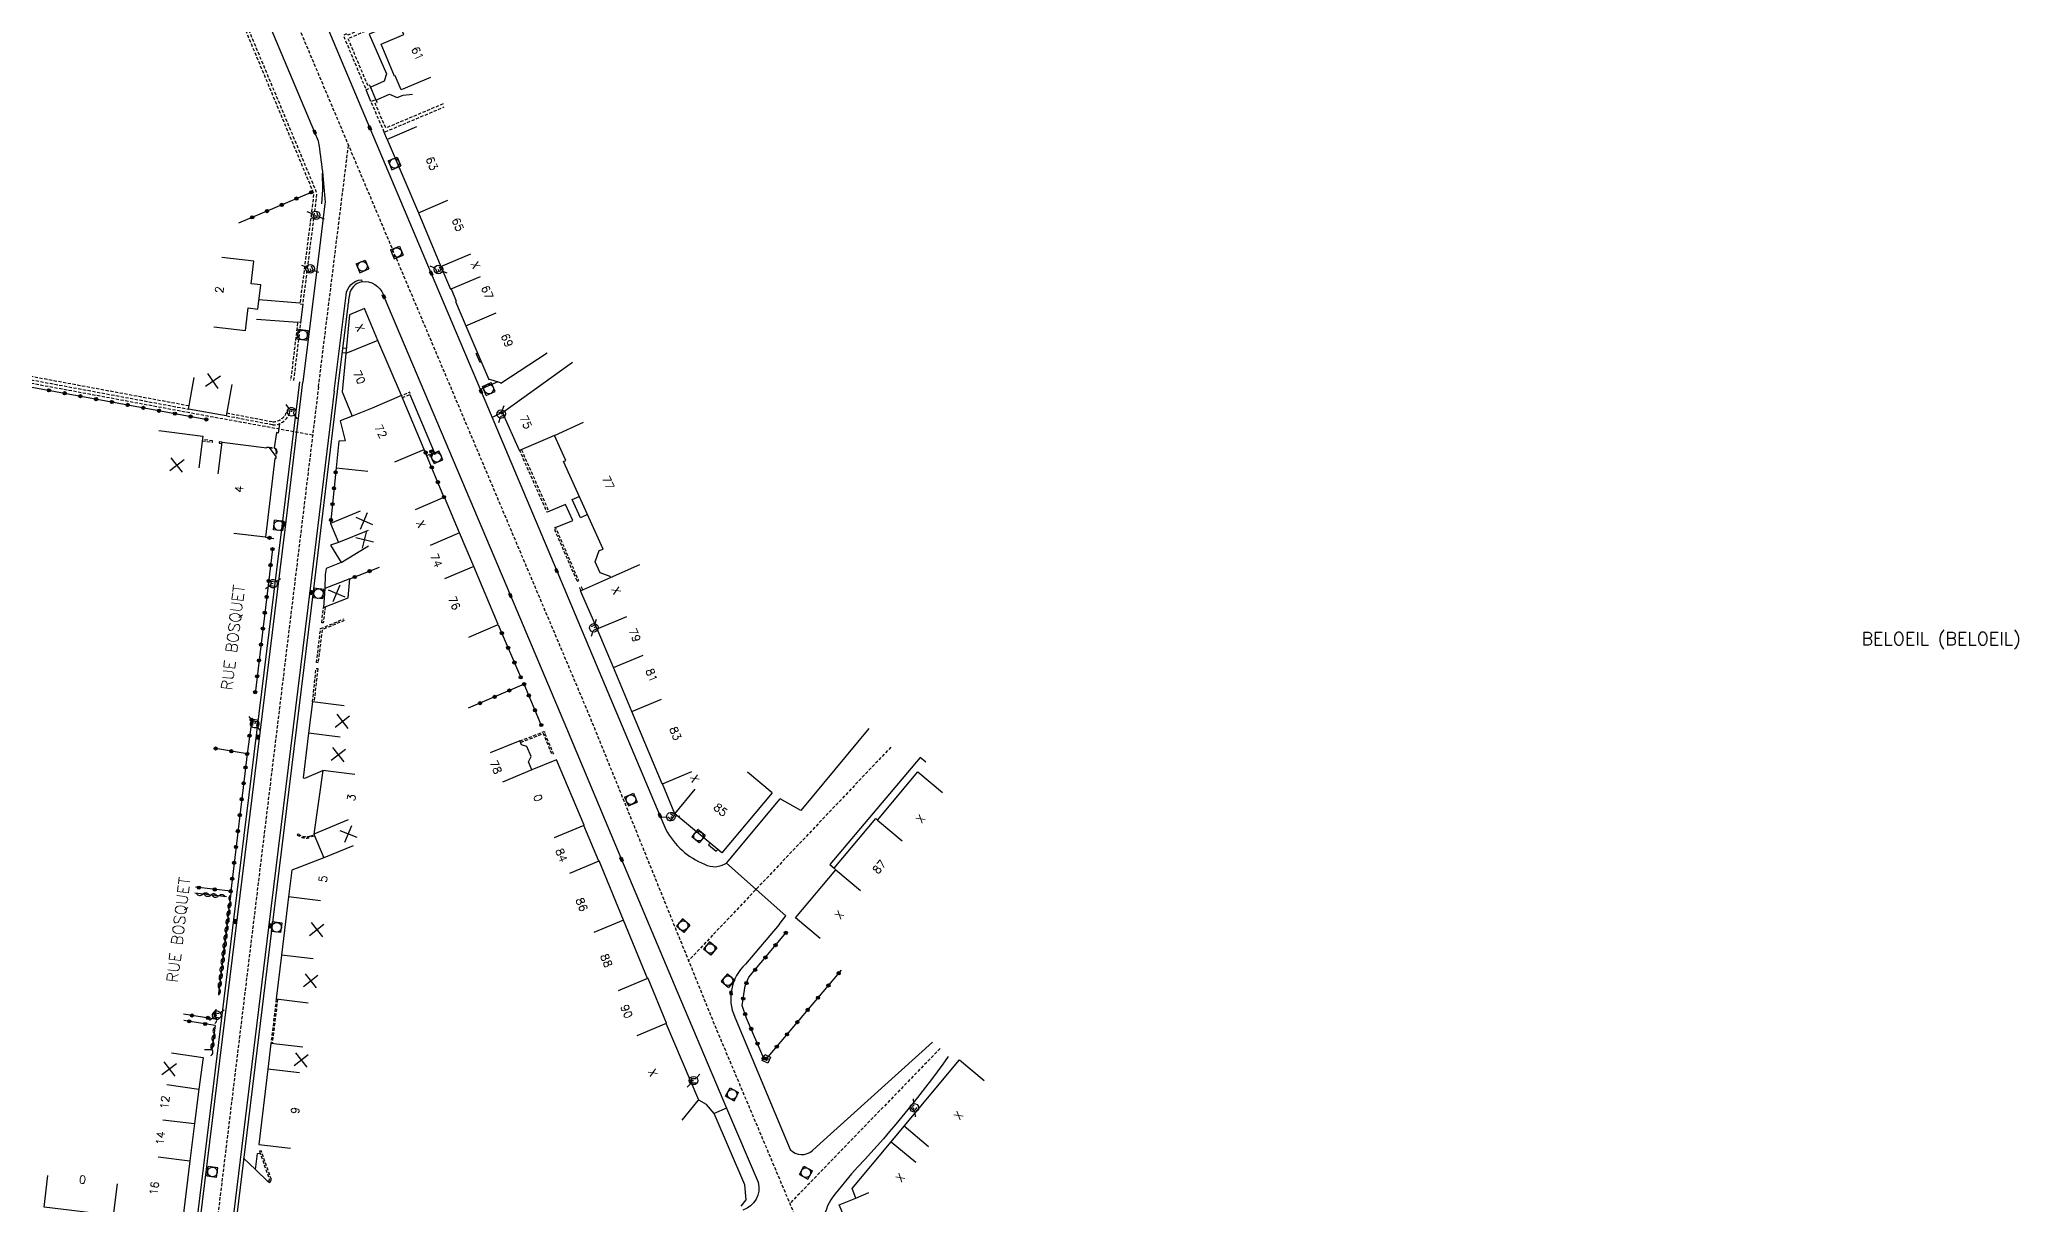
# Model space of a CAD drawing. Header units: millimetres. Extents: x 104999 to 106000, y 137000 to 138000.
# Drawn here: x 105231 to 105540.1, y 137175.5 to 137357.4 of the extents above; entities that cross this region are included whole.
import ezdxf
from ezdxf.enums import TextEntityAlignment as Align

# ---------------------------------------------------------------- set-up
doc = ezdxf.new("R2010")
doc.units = ezdxf.units.MM
doc.linetypes.add('DASHED', pattern=[0.75, 0.5, -0.25])
doc.layers.get('0').update_dxf_attribs({"linetype": 'CONTINUOUS'})
for name, color, linetype in [('W0001', 6, 'DASHED'), ('W0008', 7, 'CONTINUOUS'), ('W0100', 7, 'CONTINUOUS'), ('W0105', 7, 'CONTINUOUS'), ('W0112', 1, 'DASHED'), ('W0310', 3, 'CONTINUOUS'), ('W0322', 7, 'CONTINUOUS'), ('W0334', 7, 'CONTINUOUS'), ('W0400', 7, 'CONTINUOUS'), ('W0420', 7, 'CONTINUOUS'), ('W0471', 7, 'CONTINUOUS'), ('W0980', 7, 'CONTINUOUS'), ('W0989', 7, 'CONTINUOUS'), ('W0991', 7, 'CONTINUOUS'), ('W1102', 7, 'CONTINUOUS')]:
    doc.layers.add(name, color=color, linetype=linetype)
doc.styles.get("Standard").update_dxf_attribs({"font": 'romans.shx', "width": 0.85})

# ---------------------------------------------------------------- blocks, each defined once
blk = doc.blocks.new('t991o')
at = {"color": 0, "linetype": 'Continuous'}
for p, q in [((-1, 1), (1, -1)), ((-1, -1), (1, 1))]:
    blk.add_line(p, q, dxfattribs=at)
blk = doc.blocks.new('T471')
for p, q in [((-0.333334, 0.333334), (-0.333334, -0.333334)), ((-0.333334, 0.333334), (0.333334, 0.333334)), ((-0.333334, 0), (0, 0)), ((0.500001, 0.500001), (1.000002, 1.000002)), ((-0.500001, -0.500001), (-1.000002, -1.000002)), ((-0.333334, -0.333334), (0.333334, -0.333334))]:
    blk.add_line(p, q)
blk.add_ellipse((0, 0), major_axis=(0.471405, 0.471405), ratio=1, start_param=5.4977871438, end_param=11.780972451)
blk = doc.blocks.new('T420')
for p, q in [((0.75, 0.75), (-0.75, 0.75)), ((-0.75, 0.75), (-0.75, -0.75)), ((0.75, 0.75), (0.75, -0.75)), ((0.75, -0.75), (-0.75, -0.75))]:
    blk.add_line(p, q)
blk.add_ellipse((0, 0), major_axis=(-0.53, 0.53), ratio=1, start_param=3.926991, end_param=10.210176)
blk = doc.blocks.new('t112o')
at = {"color": 0, "linetype": 'Continuous'}
for p, q in [((-0.5, 0.5), (0.5, 0.5)), ((-0.5, -0.5), (-0.5, 0.5)), ((0.5, 0.5), (0.5, -0.5)), ((0.5, -0.5), (-0.5, -0.5))]:
    blk.add_line(p, q, dxfattribs=at)
blk = doc.blocks.new('T400')
for p, q in [((-0.15, 0.3), (0.15, 0.3)), ((-0.15, -0.25), (-0.15, 0.3)), ((-0.15, 0.15), (0.15, 0.15)), ((-0.15, 0), (0.15, 0)), ((0.15, 0.3), (0.15, -0.25)), ((-0.15, -0.15), (0.15, -0.15)), ((-0.15, -0.25), (-0.15, -0.3)), ((-0.15, -0.3), (0.15, -0.3)), ((0.15, -0.3), (0.15, -0.25))]:
    blk.add_line(p, q)
blk = doc.blocks.new('t322o')
at = {"color": 0, "linetype": 'Continuous'}
for radius in [0.25, 0.15]:
    blk.add_circle((0, 0), radius, dxfattribs=at)
blk = doc.blocks.new('t310o')
at = {"color": 0, "linetype": 'Continuous'}
for centre, start, end in [((-0.5, 0.38), 216.8699, 323.1304), ((0.5, -0.37), 36.8699, 143.1303)]:
    blk.add_arc(centre, 0.625, start, end, dxfattribs=at)

msp = doc.modelspace()

# ---------------------------------------------------------------- linework, layer by layer
at = {"layer": 'W0001'}
for p, q in [((105274.54, 137303.17), (105279.23, 137340.93)), ((105363.96, 137246.91), (105332.36, 137213.57)), ((105371.64, 137199.83), (105348.19, 137175.65))]:
    msp.add_line(p, q, dxfattribs=at)
at = {"layer": 'W0001', "flags": 128}
msp.add_lwpolyline([(105413.29, 137021.14), (105369.41, 137125.33), (105336.47, 137203.44), (105317.04, 137251.43), (105277.7, 137344.55), (105240.37, 137432.98), (105199.24, 137529.91), (105195.36, 137536.86), (105186.16, 137558.73), (105178.61, 137576.56), (105176.16, 137582.37), (105170.82, 137595.03), (105161.86, 137616.2), (105149.82, 137644.64), (105138.61, 137671.18), (105127.71, 137696.98), (105125.09, 137703.17), (105118.96, 137717.63), (105109.82, 137740.83, 0.111965), (105088.34, 137761.16, 0.111965)], format="xyb", dxfattribs=at)
for points in [[(105273.62, 137295.61), (105257.27, 137298.57), (105221.63, 137305.18), (105140.17, 137320.2), (105132.29, 137280.17), (105126, 137248.4), (105051.46, 137262.36)], [(105274.54, 137303.17), (105257.76, 137165.18), (105253.97, 137120.47), (105251.32, 137084.13), (105248.75, 137077.94), (105247.19, 137068.85)]]:
    msp.add_lwpolyline(points, dxfattribs=at)
at = {"layer": 'W0008', "flags": 128}
for points in [[(105162.17, 137564.81), (105177.48, 137561.23, -0.081263), (105181.69, 137559.59, -0.08941), (105183.17, 137557.56), (105183.21, 137557.48), (105197.22, 137524), (105211.73, 137489.92), (105220.96, 137468.15), (105235.96, 137432.85), (105250.05, 137399.5), (105264.03, 137366.44), (105273.94, 137342.96), (105274.51, 137341.57, -0.020559), (105275.57, 137331.95), (105275.55, 137331.76), (105274.7, 137324.82), (105272.11, 137303.87)], [(105270.09, 137373.14), (105282.55, 137343.58), (105292.14, 137320.88), (105299.93, 137302.44), (105311.75, 137274.43), (105317.94, 137259.82), (105327.87, 137236.2), (105328.81, 137234.05, 0.180469), (105334.86, 137228.61, 0.279208), (105338.26, 137228.8), (105338.53, 137229.11), (105346.67, 137238.84)], [(105276.97, 137302.47), (105278.85, 137317.5, -0.356074), (105281.26, 137319.89), (105281.3, 137319.55, -0.36693), (105284.67, 137317.54), (105284.75, 137317.27), (105304.52, 137270.59), (105313.27, 137249.84), (105321.89, 137229.37), (105330.54, 137208.85), (105338.42, 137190.16), (105343.22, 137178.94, -0.399333), (105340.84, 137174.61)], [(105346.52, 137219.21), (105341.26, 137213.02, 0.320436), (105339.57, 137204.74), (105348.24, 137184.05, 0.407634), (105351.69, 137183.91), (105351.71, 137183.92), (105352.91, 137185.02)], [(105372.92, 137198.59, -0.034978), (105357.8, 137180.25), (105355.24, 137177.13, 0.135908), (105353.47, 137173.14), (105353.46, 137173.1, 0.143228), (105353.48, 137171.52), (105353.51, 137171.4), (105355.12, 137167.59), (105372.24, 137126.32), (105383.94, 137098.49), (105385.95, 137093.85), (105403.45, 137052.92), (105416.49, 137022.46)]]:
    msp.add_lwpolyline(points, format="xyb", dxfattribs=at)
at = {"layer": 'W0008'}
msp.add_lwpolyline([(105276.97, 137302.47), (105273.25, 137271.68), (105266.73, 137218.74), (105260.23, 137165.38), (105259.9, 137164.87), (105255.62, 137165.49), (105255.24, 137166.17), (105261.88, 137220.35), (105269.33, 137280.88), (105272.11, 137303.87)], dxfattribs=at)
at = {"layer": 'W0008', "flags": 128}
msp.add_lwpolyline([(105370.46, 137200.83), (105352.91, 137185.02)], dxfattribs=at)
at = {"layer": 'W0100', "flags": 128}
for points in [[(105292.05, 137351.47), (105287.44, 137349.55), (105286.53, 137351.74), (105286.42, 137351.7), (105284.32, 137356.7), (105287.85, 137358.16), (105287.02, 137360.16), (105291.63, 137362.08)], [(105289.86, 137343.77), (105285.26, 137341.81), (105290.14, 137330.34), (105293.66, 137321.97), (105295.15, 137318.41), (105295.25, 137318.45), (105296.06, 137316.55), (105295.96, 137316.51), (105297.57, 137312.71), (105301.17, 137304.29), (105301.28, 137304.34), (105302.91, 137303.83), (105303, 137303.74), (105310.24, 137308.47)], [(105258.18, 137312.55), (105263.15, 137311.96), (105263.56, 137315.48), (105265.04, 137315.3), (105265.51, 137319.08), (105264.01, 137319.25), (105264.43, 137322.79), (105259.46, 137323.38)], [(105286.47, 137291.45), (105291.07, 137293.4), (105287.51, 137301.8), (105283.83, 137310.41), (105281.71, 137315.41), (105279.37, 137314.43), (105278.82, 137308.37), (105278.26, 137302.38)], [(105345.39, 137239.77), (105337.55, 137230.4), (105330.19, 137236.5), (105328.26, 137241.15), (105328.21, 137241.16), (105323.5, 137252.47), (105320.64, 137259.36), (105318.1, 137265.36), (105315.46, 137271.31), (105320.16, 137273.39), (105320.1, 137273.52), (105318.53, 137274.11), (105317.77, 137275.83), (105318.39, 137277.59), (105318.99, 137277.83), (105312.81, 137291.49), (105313.17, 137291.66), (105311.39, 137295.58), (105305.92, 137293.21), (105303.3, 137299.18), (105314.23, 137307.03)], [(105298.02, 137264.09), (105302.63, 137266.03), (105298.81, 137275.13), (105296.59, 137280.34), (105294.25, 137285.92), (105289.64, 137283.98)], [(105331.37, 137188.67), (105333.86, 137191.73), (105333.94, 137191.77), (105328.86, 137203.74), (105328.93, 137203.78), (105326.04, 137210.79), (105325.95, 137210.75), (105322.18, 137219.86), (105322.21, 137219.89), (105318.38, 137229.13), (105318.34, 137229.11), (105315.98, 137234.68), (105316.05, 137234.71), (105311.7, 137244.93), (105307.88, 137243.34), (105307.37, 137244.59), (105307.77, 137245.42), (105307.11, 137246.99), (105306.23, 137247.28), (105305.99, 137247.86), (105301.35, 137245.99)], [(105352.9, 137217.04), (105349.07, 137220.26), (105355.36, 137227.74), (105355.12, 137227.99), (105361.62, 137235.74), (105361.87, 137235.5), (105368.19, 137243.04), (105372.02, 137239.83)], [(105369.86, 137184.49), (105366.02, 137187.7), (105374.69, 137198.05), (105378.52, 137194.85)], [(105372.25, 137164.15), (105367.64, 137162.21), (105366.83, 137164.13), (105364.03, 137162.95), (105361.8, 137168.24), (105359.36, 137167.21), (105355.9, 137175.41), (105358.46, 137176.45), (105357.89, 137177.95), (105364.01, 137185.28), (105367.85, 137182.08)]]:
    msp.add_lwpolyline(points, dxfattribs=at)
at = {"layer": 'W0100'}
for points in [[(105260.99, 137303.53), (105260.09, 137298.61), (105254.21, 137299.69), (105255.11, 137304.6)], [(105278.26, 137302.38), (105279.82, 137298.59), (105277.93, 137297.86), (105278.71, 137294.74), (105277.72, 137294.69), (105277.29, 137290.53), (105282.26, 137290.01)], [(105249.61, 137296.34), (105256.47, 137295.47), (105255.83, 137290.51)], [(105258.84, 137289.58), (105259.47, 137294.54), (105266.45, 137293.65), (105266.46, 137293.76), (105266.79, 137293.73), (105267.89, 137292.28), (105267.86, 137291.95), (105267.74, 137291.96), (105266.25, 137279.67), (105261.29, 137280.27)], [(105281.07, 137283.73), (105276.44, 137281.84), (105277.65, 137278.86), (105276.44, 137278.45), (105278.09, 137275.74), (105282.36, 137278.34)], [(105278.56, 137253.35), (105273.6, 137253.96), (105272.99, 137249.08), (105272.16, 137242.12), (105272.39, 137242.07)], [(105275.23, 137243.23), (105273.81, 137233.29), (105275.35, 137229.59), (105270.38, 137227.69), (105269.87, 137223.53), (105268.75, 137214.43), (105267.94, 137207.57), (105272.91, 137206.99)], [(105272.39, 137242.07), (105275.23, 137243.23)], [(105272.07, 137200.02), (105267.11, 137200.62), (105266.63, 137196.63), (105265.21, 137184.87), (105270.18, 137184.28)]]:
    msp.add_lwpolyline(points, dxfattribs=at)
msp.add_lwpolyline([(105279.17, 137270.22), (105279.41, 137273.16), (105275.54, 137271.65), (105275.3, 137268.71)], close=True, dxfattribs=at)
msp.add_lwpolyline([(105251.57, 137199.14), (105256.52, 137198.44), (105255.82, 137193.49), (105255.16, 137188.1), (105254.45, 137182.32), (105253.29, 137172.82, -0.306034), (105252.82, 137172.51), (105242.48, 137173.74), (105231.67, 137175.06), (105232.28, 137180.02)], format="xyb", dxfattribs=at)
at = {"layer": 'W0105', "flags": 128}
for points in [[(105282.72, 137347.7), (105281.97, 137349.56)], [(105283.48, 137348.04), (105282.73, 137349.89)], [(105278.83, 137308.41), (105278.3, 137308.46), (105278.36, 137309.23), (105278.9, 137309.18)], [(105299.99, 137307.05), (105299.78, 137306.97), (105299.19, 137308.35), (105299.4, 137308.44)], [(105316.56, 137283.21), (105315.48, 137282.72), (105314.17, 137285.57), (105315.26, 137286.06)], [(105335.72, 137231.92), (105335.49, 137231.64), (105336.68, 137230.65), (105336.91, 137230.93)]]:
    msp.add_lwpolyline(points, dxfattribs=at)
at = {"layer": 'W0112', "flags": 128}
for points in [[(105250.49, 137383.97), (105250.74, 137383.37), (105251.95, 137382.57), (105253.14, 137382.78), (105273.55, 137333.92), (105273.77, 137333.34), (105273.73, 137332.68), (105271.63, 137316.15), (105272.12, 137316.08), (105274.23, 137332.64), (105274.27, 137333.42), (105274.01, 137334.11), (105253.44, 137383.35), (105252.06, 137383.1), (105251.14, 137383.7), (105250.95, 137384.16)], [(105294, 137347.35), (105285.05, 137343.57), (105283.38, 137347.44), (105283.69, 137347.58), (105283.48, 137348.04), (105282.72, 137347.7), (105284.79, 137342.92), (105294.19, 137346.88)], [(105270.69, 137304.14), (105271.78, 137313.21), (105271.29, 137313.27), (105270.19, 137304.19)], [(105287.64, 137301.49), (105288.93, 137302), (105288.8, 137302.31), (105287.52, 137301.77)], [(105291.46, 137292.46), (105292.74, 137292.99), (105292.85, 137292.71), (105291.6, 137292.14)], [(105306.24, 137293.35), (105310.51, 137283.7), (105310.5, 137283.7), (105310.24, 137283.58), (105305.97, 137293.23)], [(105315.81, 137271.46), (105315.62, 137271.89), (105315.34, 137271.76), (105315.53, 137271.34)], [(105305.99, 137247.86), (105309.82, 137249.34), (105309.97, 137248.99), (105309.91, 137248.97), (105311.23, 137245.86), (105311.02, 137245.77), (105309.68, 137248.99), (105306.09, 137247.61)]]:
    msp.add_lwpolyline(points, dxfattribs=at)
for points in [[(105282.73, 137349.89), (105282.53, 137350.35), (105282.24, 137350.22), (105279.16, 137357.56), (105283.09, 137359.24), (105282.9, 137359.7), (105279.13, 137358.09), (105279.02, 137358.32), (105278.41, 137358.06), (105281.97, 137349.56)], [(105314.93, 137272.8), (105315.19, 137272.92), (105311.59, 137281.18), (105311.32, 137281.07)]]:
    msp.add_lwpolyline(points, close=True, dxfattribs=at)
at = {"layer": 'W0112'}
for points in [[(105254.3, 137300.18), (105139.96, 137321.46), (105138.44, 137323.63), (105138.04, 137323.34), (105139.67, 137321.01), (105254.21, 137299.69)], [(105256.37, 137294.72), (105257.96, 137294.52), (105257.99, 137294.73), (105256.4, 137294.94)], [(105259.47, 137294.54), (105259.04, 137294.59), (105259.01, 137294.37), (105259.45, 137294.32)], [(105278.57, 137266.68), (105275.1, 137265.22), (105274.48, 137260.07), (105274.23, 137260.1), (105274.87, 137265.4), (105278.47, 137266.91)], [(105275.56, 137268.81), (105275.29, 137266.3), (105275.04, 137266.32), (105275.3, 137268.71)], [(105273.6, 137253.96), (105274.17, 137259.18), (105274.42, 137259.16), (105273.84, 137253.94)], [(105267.94, 137207.57), (105267.11, 137200.62)], [(105268.14, 137207.54), (105267.31, 137200.6)]]:
    msp.add_lwpolyline(points, dxfattribs=at)
for points in [[(105260.19, 137299.1), (105267.4, 137297.71, 0.358618), (105269.62, 137299.48), (105270.11, 137299.37, -0.36334), (105267.34, 137297.22), (105260.09, 137298.61)], [(105266.79, 137293.73), (105267.61, 137293.66, -0.328064), (105268.04, 137293.13), (105267.89, 137292.28)], [(105266.87, 137293.62), (105267.59, 137293.56, -0.317155), (105267.94, 137293.14), (105267.81, 137292.39)], [(105273.92, 137233.02), (105273.3, 137232.82, -0.265905), (105271.23, 137233.21), (105271.37, 137233.37, 0.26611), (105273.24, 137233.01), (105273.84, 137233.21)]]:
    msp.add_lwpolyline(points, format="xyb", dxfattribs=at)
msp.add_lwpolyline([(105266.7, 137179.03), (105266.95, 137178.91), (105267.18, 137179.37), (105265.58, 137183.87), (105265.32, 137183.78), (105266.87, 137179.38)], close=True, dxfattribs=at)
at = {"layer": 'W0310'}
for points in [[(105260.18, 137223.53), (105255.21, 137224.07)], [(105260.87, 137224.08), (105258.92, 137208.35)], [(105258.49, 137206), (105258.39, 137204.43)], [(105258.42, 137203.42), (105257.86, 137199.64), (105256.72, 137199.65)]]:
    msp.add_lwpolyline(points, dxfattribs=at)
at = {"layer": 'W0322', "flags": 128}
for points in [[(105273.4, 137333.53), (105262.02, 137328.71)], [(105294.14, 137285.97), (105291.07, 137293.4)], [(105306.13, 137257.8), (105302.66, 137265.94)], [(105306.66, 137256.73), (105297.93, 137252.98)], [(105309.35, 137250.36), (105306.66, 137256.73)], [(105344.1, 137198.3), (105341.43, 137204.59), (105340.72, 137206.56), (105341.18, 137209.61), (105341.79, 137210.96), (105347.63, 137217.98)], [(105344.51, 137198.22), (105356.23, 137212.09)]]:
    msp.add_lwpolyline(points, dxfattribs=at)
at = {"layer": 'W0322'}
for points in [[(105126.78, 137247.38), (105139.53, 137312.85), (105140.48, 137316.89), (105142.71, 137318.96), (105221.51, 137304.27), (105221.53, 137304.64), (105257.18, 137298.04)], [(105277.29, 137290.53), (105276.44, 137281.84)], [(105266.25, 137279.67), (105267.55, 137279.48)], [(105267.35, 137277.81), (105264.62, 137255.28)], [(105279.41, 137273.16), (105284.06, 137275)], [(105264.1, 137251.16), (105263.39, 137245.83), (105260.82, 137224.4)], [(105263.39, 137245.83), (105258.47, 137246.69)], [(105260.82, 137224.4), (105255.31, 137225.02)], [(105258.39, 137204.43), (105253.45, 137205.19)], [(105258.42, 137203.42), (105253.48, 137204.22)]]:
    msp.add_lwpolyline(points, dxfattribs=at)
at = {"layer": 'W0334'}
msp.add_line((105285.26, 137341.81), (105284.79, 137342.92), dxfattribs=at)
at = {"layer": 'W0334', "flags": 128}
for points in [[(105287.02, 137360.16), (105282.44, 137358.25), (105285.14, 137352.05), (105284.78, 137350.88), (105282.69, 137349.97)], [(105283.52, 137347.95), (105285.65, 137348.86), (105286.83, 137348.37), (105287.76, 137348.72), (105289.2, 137348.85)], [(105275.04, 137331.72), (105275.21, 137334), (105275.16, 137336.51)], [(105265.22, 137316.79), (105271.64, 137316.28)], [(105264.86, 137313.75), (105271.29, 137313.25)], [(105271.78, 137313.21), (105272.12, 137316.08)], [(105255.24, 137166.17), (105254.75, 137166.23), (105261.38, 137220.42), (105268.83, 137280.94), (105271.62, 137303.93)], [(105302.55, 137303.94), (105299.81, 137302.73)], [(105277.47, 137302.41), (105273.75, 137271.62), (105267.23, 137218.68), (105260.73, 137165.32), (105260.23, 137165.38)], [(105288.8, 137301.95), (105292.63, 137292.94)], [(105303.22, 137299.17), (105301.8, 137298.44)], [(105311.59, 137281.18), (105314.26, 137282.3), (105313.12, 137284.79), (105310.5, 137283.7)], [(105360.5, 137249.83), (105349.89, 137236.98), (105346.67, 137238.84)], [(105369.44, 137244.55), (105368.53, 137245.3), (105354.43, 137228.56), (105355.12, 137227.99)], [(105346.52, 137219.21), (105347.54, 137220.58), (105338.26, 137228.8)], [(105340.58, 137175.23), (105341.33, 137176.21), (105341.16, 137178.53), (105336.37, 137189.69), (105335.16, 137191.1), (105333.94, 137191.77)], [(105338.27, 137190.5), (105336.37, 137189.69)], [(105364.01, 137185.28), (105366.02, 137187.7)]]:
    msp.add_lwpolyline(points, dxfattribs=at)
msp.add_lwpolyline([(105281.3, 137319.55, 0.314946), (105279.37, 137317.53, 0.023491), (105279.09, 137315.38), (105277.47, 137302.41)], format="xyb", dxfattribs=at)
at = {"layer": 'W0334'}
for points in [[(105268.44, 137297.4), (105268.25, 137295.94), (105267.98, 137296.01), (105267.61, 137293.66)], [(105278.09, 137275.74), (105275.73, 137274.79), (105275.58, 137273.87), (105275.54, 137271.65)], [(105266.7, 137179.03), (105264.69, 137180.93), (105265.03, 137183.42), (105265.42, 137183.51)], [(105264.69, 137180.93), (105262.84, 137182.7)]]:
    msp.add_lwpolyline(points, dxfattribs=at)
at = {"layer": 'W1102'}
for p, q in [((105290.14, 137330.34), (105294.74, 137332.3)), ((105293.66, 137321.97), (105298.35, 137323.94)), ((105295.25, 137318.45), (105299.85, 137320.41)), ((105297.57, 137312.71), (105302.27, 137314.72)), ((105283.83, 137310.41), (105278.82, 137308.37)), ((105287.51, 137301.8), (105282.9, 137299.85)), ((105282.9, 137299.85), (105279.82, 137298.59)), ((105311.39, 137295.58), (105315.95, 137297.65)), ((105282.28, 137280.75), (105277.65, 137278.86)), ((105296.59, 137280.34), (105291.99, 137278.38)), ((105298.81, 137275.13), (105294.2, 137273.18)), ((105320.16, 137273.39), (105324.73, 137275.42)), ((105318.1, 137265.36), (105322.7, 137267.3)), ((105320.64, 137259.36), (105325.25, 137261.28)), ((105323.5, 137252.47), (105328.11, 137254.39)), ((105277.95, 137248.46), (105272.99, 137249.08)), ((105280.19, 137242.61), (105275.23, 137243.23)), ((105307.88, 137243.34), (105303.27, 137241.41)), ((105328.26, 137241.15), (105332.88, 137243.07)), ((105345.39, 137239.77), (105341.56, 137242.98)), ((105330.19, 137236.5), (105333.38, 137240.35)), ((105279.18, 137235.53), (105273.81, 137233.29)), ((105315.98, 137234.68), (105311.37, 137232.73)), ((105361.87, 137235.5), (105365.7, 137232.29)), ((105279.97, 137231.51), (105275.35, 137229.59)), ((105318.34, 137229.11), (105313.74, 137227.16)), ((105355.36, 137227.74), (105359.19, 137224.52)), ((105274.83, 137222.92), (105269.87, 137223.53)), ((105322.18, 137219.86), (105317.56, 137217.94)), ((105273.71, 137213.82), (105268.75, 137214.43)), ((105325.95, 137210.75), (105321.33, 137208.84)), ((105328.86, 137203.74), (105324.26, 137201.79)), ((105271.59, 137196.04), (105266.63, 137196.63)), ((105250.87, 137194.19), (105255.82, 137193.49)), ((105250.2, 137188.71), (105255.16, 137188.1)), ((105249.49, 137182.93), (105254.45, 137182.32)), ((105243.07, 137178.7), (105242.48, 137173.74)), ((105358.46, 137176.45), (105360.51, 137177.35))]:
    msp.add_line(p, q, dxfattribs=at)

# ---------------------------------------------------------------- block references
at = {"layer": 'W0112', "rotation": 154.888815723231}
msp.add_blockref('t112o', (105344.51, 137198.22), dxfattribs=at)
at = {"layer": 'W0310'}
for p, rotation in [((105256.45, 137223.93), 173.8025326159449), ((105257.7, 137223.8), 173.8025326159449), ((105258.94, 137223.66), 173.8025326159449), ((105260.72, 137222.84), 262.9425848133316), ((105260.41, 137220.36), 262.9425848133316), ((105260.56, 137221.6), 262.9425848133316), ((105259.95, 137216.64), 262.9425848133316), ((105260.1, 137217.88), 262.9425848133316), ((105260.25, 137219.12), 262.9425848133316), ((105259.64, 137214.16), 262.9425848133316), ((105259.79, 137215.4), 262.9425848133316), ((105259.18, 137210.44), 262.9425848133316), ((105259.33, 137211.68), 262.9425848133316), ((105259.49, 137212.92), 262.9425848133316), ((105259.03, 137209.2), 262.9425848133316), ((105258.41, 137204.75), 266.3513015490121), ((105258.05, 137200.94), 261.5854038677467), ((105258.23, 137202.18), 261.5854038677467), ((105257.87, 137199.71), 261.5854038677467)]:
    msp.add_blockref('t310o', p, dxfattribs=dict(at, rotation=rotation))
at = {"layer": 'W0322'}
for p, rotation in [((105268.8, 137331.58), 202.987746950697), ((105271.1, 137332.56), 202.987746950697), ((105273.4, 137333.53), 202.987746950697), ((105264.19, 137329.63), 202.987746950697), ((105266.5, 137330.61), 202.987746950697), ((105232.43, 137302.62), 349.513658724427), ((105234.88, 137302.16), 349.513658724427), ((105237.34, 137301.71), 349.513658724427), ((105239.8, 137301.25), 349.513658724427), ((105242.26, 137300.8), 349.513658724427), ((105244.72, 137300.34), 349.513658724427), ((105247.18, 137299.89), 349.513658724427), ((105249.63, 137299.43), 349.513658724427), ((105252.09, 137298.98), 349.513658724427), ((105254.55, 137298.52), 349.513658724427), ((105257.01, 137298.07), 349.513658724427), ((105291.28, 137292.9), 112.4384720792199), ((105277.22, 137289.82), 264.4208128562556), ((105292.23, 137290.59), 112.4384720792199), ((105293.19, 137288.28), 112.4384720792199), ((105276.97, 137287.33), 264.4208128562556), ((105294.14, 137285.97), 112.4384720792199), ((105276.49, 137282.35), 264.4208128562556), ((105276.73, 137284.84), 264.4208128562556), ((105266.9, 137279.58), 351.7390956593765), ((105267.35, 137277.81), 263.100749110692), ((105266.75, 137272.85), 263.100749110692), ((105267.05, 137275.33), 263.100749110692), ((105280.19, 137273.46), 21.6938103063329), ((105282.51, 137274.39), 21.6938103063329), ((105266.45, 137270.36), 263.100749110692), ((105266.15, 137267.88), 263.100749110692), ((105265.85, 137265.4), 263.100749110692), ((105303.19, 137264.7), 113.069982390673), ((105265.25, 137260.44), 263.100749110692), ((105265.55, 137262.92), 263.100749110692), ((105304.17, 137262.4), 113.069982390673), ((105264.95, 137257.96), 263.100749110692), ((105305.15, 137260.1), 113.069982390673), ((105306.13, 137257.8), 113.069982390673), ((105264.65, 137255.47), 263.100749110692), ((105302.06, 137254.75), 203.231997558204), ((105304.36, 137255.74), 203.231997558204), ((105306.66, 137256.73), 203.231997558204), ((105307.4, 137254.97), 112.888464148898), ((105264.1, 137251.16), 262.4350164374225), ((105299.77, 137253.77), 203.231997558204), ((105308.37, 137252.66), 112.888464148898), ((105263.77, 137248.68), 262.4350164374225), ((105309.35, 137250.36), 112.888464148898), ((105258.47, 137246.69), 170.0571220727369), ((105260.93, 137246.26), 170.0571220727369), ((105263.39, 137245.83), 170.0571220727369), ((105263.14, 137243.72), 263.1543757121922), ((105262.54, 137238.76), 263.1543757121922), ((105262.84, 137241.24), 263.1543757121922), ((105262.24, 137236.28), 263.1543757121922), ((105261.95, 137233.79), 263.1543757121922), ((105261.65, 137231.31), 263.1543757121922), ((105261.05, 137226.35), 263.1543757121922), ((105261.35, 137228.83), 263.1543757121922), ((105255.85, 137224.96), 173.5480025992469), ((105258.33, 137224.68), 173.5480025992469), ((105260.82, 137224.4), 173.5480025992469), ((105347.55, 137217.89), 50.27592918654341), ((105344.36, 137214.05), 50.27592918654341), ((105345.95, 137215.97), 50.27592918654341), ((105342.76, 137212.12), 50.27592918654341), ((105355.81, 137211.59), 49.806333187723), ((105341.39, 137210.06), 65.75267084541039), ((105352.58, 137207.77), 49.806333187723), ((105354.2, 137209.68), 49.806333187723), ((105254.78, 137204.99), 171.2811995750849), ((105340.89, 137207.62), 81.4252041176579), ((105341.2, 137205.22), 109.64276644123), ((105350.97, 137205.86), 49.806333187723), ((105254.36, 137204.07), 170.7702650663989), ((105256.83, 137203.67), 170.7702650663989), ((105257.25, 137204.61), 171.2811995750849), ((105342.14, 137202.9), 112.990846362642), ((105347.74, 137202.04), 49.806333187723), ((105349.35, 137203.95), 49.806333187723), ((105343.12, 137200.6), 112.990846362642), ((105346.13, 137200.13), 49.806333187723), ((105344.1, 137198.3), 112.990846362642), ((105344.51, 137198.22), 49.806333187723)]:
    msp.add_blockref('t322o', p, dxfattribs=dict(at, rotation=rotation))
at = {"layer": 'W0400'}
for p, rotation in [((105273.94, 137342.96), 24.09620336718604), ((105282.55, 137343.58), 202.916409844461), ((105292.14, 137320.88), 202.903173854335), ((105284.75, 137317.27), 21.78763309222005), ((105299.93, 137302.44), 202.873741142469), ((105292.19, 137293.13), 294.517285516496), ((105269.19, 137281.73), 352.9877501748057), ((105311.75, 137274.43), 202.957260760503), ((105273.37, 137271.08), 352.9951266501118), ((105304.52, 137270.59), 21.43818862144854), ((105265.09, 137248.48), 352.983432054106), ((105327.87, 137236.2), 203.536508668082), ((105321.89, 137229.37), 22.46985918034227), ((105261.55, 137219.69), 352.983432054106), ((105266.98, 137219.01), 352.9790206092241), ((105338.98, 137208.47), 188.9469392900793)]:
    msp.add_blockref('T400', p, dxfattribs=dict(at, rotation=rotation))
at = {"layer": 'W0420'}
for p, rotation in [((105286.41, 137338.06), 112.916409844461), ((105281.41, 137321.97), 112.81317360649), ((105286.77, 137324.14), 112.916409844461), ((105272.07, 137311.26), 262.880050590615), ((105301.13, 137302.83), 204.517285516496), ((105292.99, 137292.16), 204.517285516496), ((105268.34, 137281.49), 262.9877501748057), ((105274.54, 137270.88), 262.9951266501118), ((105323.35, 137238.71), 113.536508668082), ((105333.91, 137232.99), 319.977008479513), ((105268.01, 137218.77), 262.9790206092241), ((105331.5, 137219.02), 319.977008479513), ((105335.72, 137215.45), 319.977008479513), ((105338.51, 137210.43), 50.27592918654341), ((105339.16, 137192.67), 151.07470990462), ((105257.97, 137180.55), 262.9974751378206), ((105350.68, 137180.46), 151.07470990462)]:
    msp.add_blockref('T420', p, dxfattribs=dict(at, rotation=rotation))
at = {"layer": 'W0471'}
for p, rotation in [((105274.1, 137329.95), 112.81317360649), ((105273.25, 137321.58), 112.81317360649), ((105293.28, 137321.49), 112.80307981526), ((105270.34, 137299.27), 262.8829828716213), ((105303.09, 137298.91), 207.130715243774), ((105267.44, 137272.43), 349.8062020622435), ((105317.56, 137265.53), 207.130715243774), ((105264.58, 137250.56), 262.9834320541061), ((105329.59, 137236.03), 140.356181205943), ((105258.65, 137205.04), 351.281199575102), ((105367.62, 137190.56), 50.1213952149006)]:
    msp.add_blockref('T471', p, dxfattribs=dict(at, rotation=rotation))
msp.add_blockref('T471', (105333.13, 137194.82), dxfattribs=at)
at = {"layer": 'W0991'}
for p, rotation in [((105258.05, 137304.07), 79.66138256714154), ((105252.41, 137290.95), 82.73403605109375), ((105281.67, 137282.24), 22.17461138565078), ((105281.77, 137279.32), 31.25401935008757), ((105277.36, 137270.93), 22.1689459089929), ((105278.26, 137250.91), 352.9396323234062), ((105277.62, 137245.72), 353.1471765296819), ((105279.2, 137233.36), 22.63504939993296), ((105274.27, 137218.38), 353.008633153861), ((105273.31, 137210.41), 353.3158752243829), ((105271.83, 137198.03), 353.1246981508665), ((105251.22, 137196.64), 351.9403397018066)]:
    msp.add_blockref('t991o', p, dxfattribs=dict(at, rotation=rotation))

# ---------------------------------------------------------------- texts
at = {"layer": 'W0980'}
msp.add_text('BELOEIL (BELOEIL)', height=2, dxfattribs=at).set_placement((105528.02, 137263.7), align=Align.MIDDLE)
at = {"layer": 'W0989'}
for p in [(105261.25, 137264.01), (105252.74, 137218.34)]:
    msp.add_text('RUE BOSQUET', height=1.75, rotation=83.0658, dxfattribs=at).set_placement(p, align=Align.MIDDLE)
at = {"layer": 'W0991'}
for s, rotation, p in [('61', 295.7746, (105290.01, 137355.23)), ('63', 293.1846, (105292.26, 137338.04)), ('65', 293.1846, (105296.32, 137328.51)), ('X', 293.0298, (105299.06, 137322.16)), ('2', 83.2519, (105259.05, 137318.35)), ('67', 293.1846, (105300.91, 137317.93)), ('X', 293.0725, (105281, 137312.37)), ('69', 293.1846, (105304, 137310.43)), ('70', 292.9932, (105280.9, 137304.66)), ('75', 294.3581, (105306.93, 137297.66)), ('72', 296.4696, (105284.28, 137296.21)), ('77', 294.3581, (105319.8, 137288.2)), ('4', 83.1078, (105262.12, 137287.18)), ('X', 292.7471, (105290.54, 137281.72)), ('74', 292.8049, (105292.94, 137276.05)), ('76', 292.8049, (105295.76, 137269.41)), ('X', 293.9353, (105321.04, 137271.35)), ('79', 292.8389, (105323.95, 137264.38)), ('81', 292.8389, (105326.6, 137258.12)), ('83', 292.8389, (105330.3, 137249.03)), ('78', 292.6754, (105302.24, 137243.79)), ('X', 292.4795, (105333.3, 137241.98)), ('3', 81.8525, (105279.68, 137239.02)), ('0', 292.6698, (105308.82, 137238.97)), ('85', 320.3562, (105337.36, 137237.12)), ('X', 50.0338, (105368.6, 137235.71)), ('84', 292.5213, (105312.5, 137230.03)), ('5', 82.9103, (105275.25, 137226.32)), ('87', 50.0122, (105362.16, 137228.21)), ('86', 292.5213, (105315.66, 137222.32)), ('X', 50.0338, (105355.9, 137220.72)), ('88', 292.5213, (105319.51, 137213.56)), ('90', 292.5292, (105322.67, 137205.62)), ('X', 293.0188, (105326.76, 137196.05)), ('12', 82.9843, (105250.53, 137191.43)), ('9', 83.1327, (105270.89, 137190.16)), ('X', 50.0958, (105374.52, 137189.37)), ('14', 82.9975, (105249.84, 137185.82)), ('X', 50.1214, (105365.43, 137179.67)), ('0', 353.0166, (105237.68, 137179.36)), ('16', 83.047, (105248.88, 137177.99))]:
    msp.add_text(s, height=1.25, rotation=rotation, dxfattribs=at).set_placement(p, align=Align.MIDDLE)

doc.saveas('drawing.dxf')
